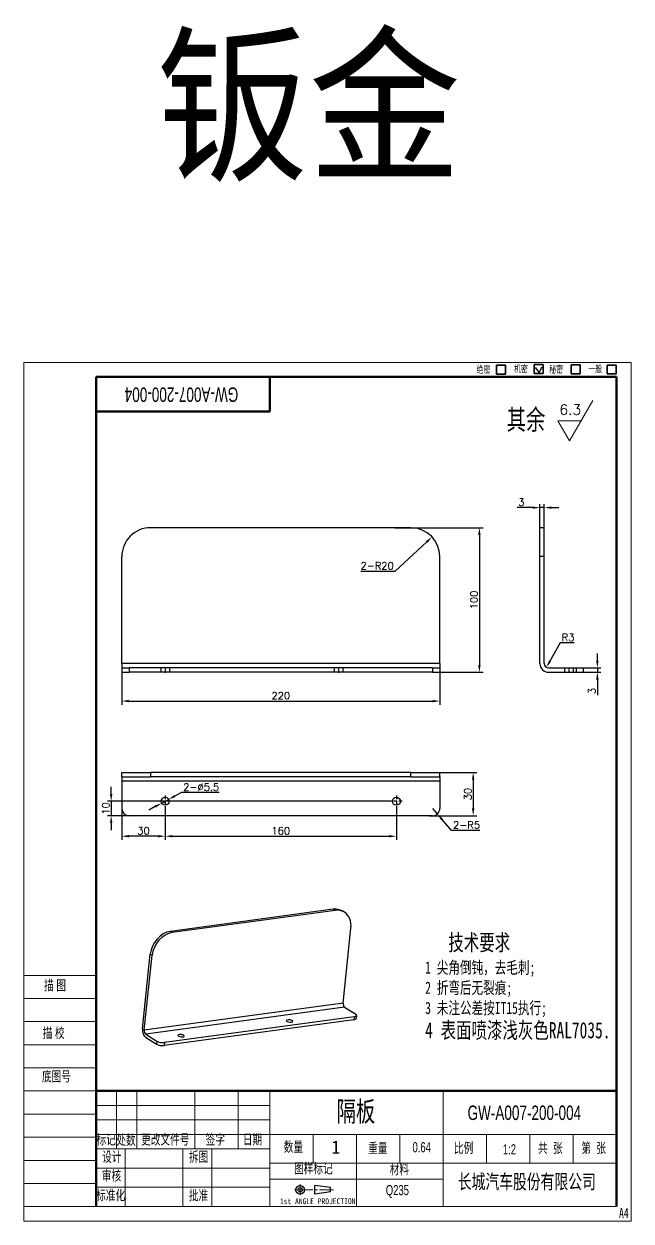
# Model space of a CAD drawing. Header units: millimetres. Extents: x -13336 to 61423, y -27528 to -3175.
# Drawn here: x -8978 to -8558, y -6840 to -6012 of the extents above; entities that cross this region are included whole.
import ezdxf
from ezdxf.enums import TextEntityAlignment as Align

# ---------------------------------------------------------------- set-up
doc = ezdxf.new("R2010")
doc.units = ezdxf.units.MM
for name, pattern in [('CENTER2', [28.575, 19.05, -3.175, 3.175, -3.175]), ('DASHDOT', [18.5, 12, -3, 0.5, -3]), ('DASHED', [15, 12, -3])]:
    doc.linetypes.add(name, pattern=pattern)
for name, color, linetype, lineweight in [('09图框', 4, 'Continuous', 15), ('中心线', 1, 'CENTER2', 15), ('剖面线', 6, 'Continuous', 15), ('图框', 4, 'Continuous', 15), ('文字', 3, 'Continuous', 15), ('细实线', 7, 'Continuous', 15), ('轮廓线', 7, 'Continuous', 50)]:
    doc.layers.add(name, color=color, linetype=linetype, lineweight=lineweight)
doc.layers.add('DIM', color=2, linetype='Continuous')
doc.layers.add('标注', color=3, linetype='Continuous')
doc.styles.add('ACGBTS', font='isocp.shx', dxfattribs={"height": 1, "bigfont": 'gbcbig.shx'})
doc.styles.add('CHINA', font='', dxfattribs={"width": 0.9})
doc.styles.get("Standard").update_dxf_attribs({"font": 'txt', "bigfont": 'gbcbig.shx'})
doc.styles.add('宋体', font='', dxfattribs={"width": 0.8})
doc.styles.add('数字 txt 3.5', font='txt.shx', dxfattribs={"width": 0.7, "height": 3.5})
doc.styles.add('汉字 5号', font='FSGB2312.ttf', dxfattribs={"width": 0.7, "height": 5})
doc.styles.add('汉字3.5号', font='FSGB2312.ttf', dxfattribs={"width": 0.7, "height": 3.5})
doc.styles.add('汉字7号', font='', dxfattribs={"width": 0.7, "height": 7})
doc.styles.get('CHINA').set_extended_font_data('SimSun')
doc.styles.get('宋体').set_extended_font_data('SimSun')
doc.styles.get('汉字7号').set_extended_font_data('SimSun')
doc.dimstyles.new('1：2', dxfattribs={"dimscale": 2, "dimtxt": 2.5, "dimasz": 2.5, "dimexe": 1.25, "dimexo": 0, "dimtad": 1, "dimdsep": 46, "dimtxsty": 'Standard', "dimcen": 2.5, "dimclrd": 3, "dimclre": 3, "dimclrt": 1, "dimadec": 0, "dimazin": 0, "dimtfac": 1, "dimtmove": 0, "dimatfit": 3, "dimfxl": 0, "dimarcsym": 0})
doc.dimstyles.new('1：2$3', dxfattribs={"dimscale": 2, "dimtxt": 2.5, "dimasz": 2.5, "dimexe": 1.25, "dimexo": 0, "dimtad": 1, "dimtoh": 1, "dimdsep": 46, "dimtxsty": 'Standard', "dimcen": 2.5, "dimclrd": 3, "dimclre": 3, "dimclrt": 1, "dimadec": 0, "dimazin": 0, "dimtfac": 1, "dimtmove": 0, "dimatfit": 3, "dimfxl": 0, "dimarcsym": 0})
doc.dimstyles.new('1：2$4', dxfattribs={"dimscale": 2, "dimtxt": 2.5, "dimasz": 2.5, "dimexe": 1.25, "dimexo": 0, "dimtad": 1, "dimtoh": 1, "dimdsep": 46, "dimtxsty": 'Standard', "dimcen": 2.5, "dimclrd": 3, "dimclre": 3, "dimclrt": 1, "dimadec": 0, "dimazin": 0, "dimtfac": 1, "dimtmove": 0, "dimatfit": 3, "dimfxl": 0, "dimarcsym": 0})

# ---------------------------------------------------------------- blocks, each defined once
blk = doc.blocks.new('A4图框')
at = {"layer": '09图框', "lineweight": 15}
for p, q in [((62778.17, 8358.17), (62778.17, 8655.17)), ((62988.17, 8655.17), (62778.17, 8655.17)), ((62778.17, 8655.17), (62778.17, 8358.17)), ((62988.17, 8358.17), (62988.17, 8655.17)), ((62988.17, 8358.17), (62988.17, 8655.17)), ((62988.17, 8655.17), (62988.17, 8358.17))]:
    blk.add_line(p, q, dxfattribs=at)
at = {"layer": '09图框', "linetype": 'ByBlock', "lineweight": 15}
for p, q in [((62778.17, 8655.17), (62778.17, 8358.17)), ((62988.17, 8655.17), (62988.17, 8358.17)), ((62778.17, 8358.17), (62988.17, 8358.17))]:
    blk.add_line(p, q, dxfattribs=at)
at = {"layer": 'DIM', "lineweight": 15}
for p, q in [((62803.17, 8443.17), (62778.17, 8443.17)), ((62803.17, 8435.17), (62778.17, 8435.17)), ((62803.17, 8427.17), (62778.17, 8427.17)), ((62803.17, 8419.17), (62778.17, 8419.17)), ((62803.17, 8411.17), (62778.17, 8411.17)), ((62803.17, 8403.17), (62778.17, 8403.17)), ((62810.17, 8383.17), (62810.17, 8403.17)), ((62817.17, 8383.17), (62817.17, 8403.17)), ((62837.31, 8383.17), (62837.31, 8403.16)), ((62852.31, 8383.17), (62852.31, 8403.16)), ((62863.17, 8363.17), (62863.17, 8403.17)), ((62923.17, 8363.17), (62923.17, 8403.17)), ((62803.17, 8395.17), (62778.17, 8395.17)), ((62863.17, 8398.17), (62803.17, 8398.17)), ((62863.17, 8393.17), (62803.17, 8393.17)), ((62803.17, 8387.17), (62778.17, 8387.17)), ((62983.17, 8388.17), (62803.17, 8388.17)), ((62878.17, 8378.17), (62878.17, 8388.17)), ((62893.17, 8363.17), (62893.17, 8388.17)), ((62908.17, 8378.17), (62908.17, 8388.17)), ((62938.17, 8378.17), (62938.17, 8388.17)), ((62953.17, 8378.17), (62953.17, 8388.17)), ((62968.17, 8378.17), (62968.17, 8388.17)), ((62863.17, 8383.17), (62803.17, 8383.17)), ((62813.17, 8363.17), (62813.17, 8383.17)), ((62833.17, 8363.17), (62833.17, 8383.17)), ((62843.17, 8363.17), (62843.17, 8383.17)), ((62843.17, 8363.17), (62843.17, 8383.17)), ((62803.17, 8379.17), (62778.17, 8379.17)), ((62983.17, 8378.17), (62863.17, 8378.17)), ((62863.17, 8376.5), (62803.17, 8376.5)), ((62803.17, 8371.17), (62778.17, 8371.17)), ((62863.17, 8369.84), (62803.17, 8369.84)), ((62923.17, 8372.67), (62863.17, 8372.67)), ((62803.17, 8363.17), (62778.17, 8363.17)), ((62778.17, 8363.17), (62803.17, 8363.17))]:
    blk.add_line(p, q, dxfattribs=at)
at = {"layer": 'DIM', "ltscale": 20}
for p, q in [((62878.73, 8367.5), (62878.73, 8370.5)), ((62884.23, 8369.75), (62878.73, 8370.5)), ((62884.23, 8368.25), (62884.23, 8369.75)), ((62884.23, 8368.25), (62878.73, 8367.5))]:
    blk.add_line(p, q, dxfattribs=at)
for radius in [1.5, 0.75]:
    blk.add_circle((62873.73, 8369), radius, dxfattribs=at)
at = {"layer": '中心线', "color": 0, "linetype": 'Continuous', "lineweight": 50}
for p, q in [((62803.17, 8650.17), (62983.17, 8650.17)), ((62803.17, 8638.17), (62863.17, 8638.17))]:
    blk.add_line(p, q, dxfattribs=at)
at = {"layer": '中心线', "linetype": 'CENTER2', "lineweight": 18, "ltscale": 0.25}
for p, q in [((62873.73, 8367.07), (62873.73, 8370.94)), ((62885.22, 8369), (62871.48, 8369))]:
    blk.add_line(p, q, dxfattribs=at)
at = {"layer": '细实线', "lineweight": 15}
for p, q in [((62983.17, 8403.17), (62803.18, 8403.17)), ((62983.17, 8363.17), (62803.17, 8363.17))]:
    blk.add_line(p, q, dxfattribs=at)
at = {"layer": '轮廓线', "color": 0, "linetype": 'ByBlock', "lineweight": 50}
for p, q in [((62803.17, 8363.17), (62803.17, 8650.17)), ((62863.17, 8638.17), (62863.17, 8650.17))]:
    blk.add_line(p, q, dxfattribs=at)
at = {"layer": '轮廓线', "color": 0, "lineweight": 50}
blk.add_line((62983.17, 8363.17), (62983.17, 8650.17), dxfattribs=at)
at = {"layer": '轮廓线', "color": 7, "linetype": 'Continuous', "lineweight": 50}
blk.add_line((62983.17, 8403.17), (62803.17, 8403.17), dxfattribs=at)
at = {"layer": '09图框', "lineweight": 15, "insert": (62928.24, 8374.32), "char_height": 5, "width": 60, "attachment_point": 1, "style": '汉字 5号'}
blk.add_mtext('{\\C4;长城汽车股份有限公司}', dxfattribs=at)
at = {"layer": '中心线', "color": 0, "lineweight": 15, "char_height": 3.5, "width": 25, "attachment_point": 1, "style": '汉字3.5号'}
for s, insert in [('{\\C4;描 图}', (62785.12, 8441.49)), ('{\\C4;描 校}', (62784.64, 8425.01)), ('{\\C4;底图号}', (62784.4, 8409.97))]:
    blk.add_mtext(s, dxfattribs=dict(at, insert=insert))
at = {"layer": '中心线', "color": 2, "lineweight": 15, "char_height": 3.5, "attachment_point": 1, "style": '汉字3.5号'}
for s, insert, width in [('{\\C4;标记}', (62803.26, 8388.15), 7.1413), ('{\\C4;处数}', (62810.12, 8388.01), 7.1413), ('{\\C4;更改文件号}', (62818.69, 8388.15), 19.9957), ('{\\C4;签字}', (62841.02, 8388.17), 14.8572), ('{\\C4;日期}', (62853.88, 8388.17), 11), ('{\\C4;设计}', (62805.22, 8382.17), 7.2842), ('{\\C4;拆图}', (62835.22, 8382.17), 7.2842), ('{\\C4;重量}', (62897.25, 8385.19), 10), ('{\\C4;比例}', (62926.9, 8385.22), 15), ('{\\C4;共  张}', (62955.99, 8385.22), 15), ('{\\C4;第  张}', (62970.99, 8385.22), 15), ('{\\C4;图样标记}', (62871.6, 8378.16), 20), ('{\\C4;审核}', (62805.13, 8375.62), 7.2842), ('{\\C4;标准化}', (62803.13, 8368.88), 10.4643), ('{\\C4;批准}', (62835.22, 8368.84), 7.2842)]:
    blk.add_mtext(s, dxfattribs=dict(at, insert=insert, width=width))
at = {"layer": '图框', "color": 4, "lineweight": 18, "style": '宋体', "width": 0.8}
blk.add_text('1st ANGLE PROJECTION', height=2, dxfattribs=at).set_placement((62866.72, 8364.02))
at = {"layer": '轮廓线', "color": 2, "lineweight": 15, "char_height": 3.5, "attachment_point": 1, "style": '汉字3.5号'}
for s, insert, width in [('{\\C4;数量}', (62868.03, 8385.64), 10), ('{\\C4;材料}', (62904.69, 8377.89), 30)]:
    blk.add_mtext(s, dxfattribs=dict(at, insert=insert, width=width))
blk = doc.blocks.new('*D182')
at = {"layer": 'Defpoints', "color": 0, "transparency": 16777216}
for p in [(-8690.42, -6529.72), (-8697.84, -6559.72), (-8667.34, -6559.72)]:
    blk.add_point(p, dxfattribs=at)
at = {"layer": 'DIM', "color": 3, "lineweight": -2, "transparency": 16777216}
for p, q in [((-8690.42, -6529.72), (-8664.84, -6529.72)), ((-8667.34, -6534.72), (-8667.34, -6554.72)), ((-8697.84, -6559.72), (-8664.84, -6559.72))]:
    blk.add_line(p, q, dxfattribs=at)
at = {"layer": 'DIM', "color": 3, "transparency": 16777216}
for points in [[(-8668.18, -6534.72), (-8666.51, -6534.72), (-8667.34, -6529.72)], [(-8668.18, -6554.72), (-8666.51, -6554.72), (-8667.34, -6559.72)]]:
    blk.add_solid(points, dxfattribs=at)
at = {"layer": 'DIM', "color": 1, "transparency": 16777216, "insert": (-8671.09, -6544.72), "char_height": 5, "attachment_point": 5, "rotation": 90}
blk.add_mtext('30', dxfattribs=at)
blk = doc.blocks.new('*D183')
at = {"layer": 'Defpoints', "color": 0, "transparency": 16777216}
for p in [(-8910.42, -6454.48), (-8690.42, -6454.48), (-8690.42, -6480.41)]:
    blk.add_point(p, dxfattribs=at)
at = {"layer": 'DIM', "color": 3, "lineweight": -2, "transparency": 16777216}
for p, q in [((-8910.42, -6454.48), (-8910.42, -6482.91)), ((-8690.42, -6454.48), (-8690.42, -6482.91)), ((-8905.42, -6480.41), (-8695.42, -6480.41))]:
    blk.add_line(p, q, dxfattribs=at)
at = {"layer": 'DIM', "color": 3, "transparency": 16777216}
for points in [[(-8905.42, -6479.58), (-8905.42, -6481.24), (-8910.42, -6480.41)], [(-8695.42, -6479.58), (-8695.42, -6481.24), (-8690.42, -6480.41)]]:
    blk.add_solid(points, dxfattribs=at)
at = {"layer": 'DIM', "color": 1, "transparency": 16777216, "insert": (-8800.42, -6476.66), "char_height": 5, "attachment_point": 5}
blk.add_mtext('220', dxfattribs=at)
blk = doc.blocks.new('*D184')
at = {"layer": 'Defpoints', "color": 0, "transparency": 16777216}
for p in [(-8721.65, -6360.48), (-8690.42, -6460.48), (-8663.04, -6460.48)]:
    blk.add_point(p, dxfattribs=at)
at = {"layer": 'DIM', "color": 3, "lineweight": -2, "transparency": 16777216}
for p, q in [((-8721.65, -6360.48), (-8660.54, -6360.48)), ((-8663.04, -6365.48), (-8663.04, -6455.48)), ((-8690.42, -6460.48), (-8660.54, -6460.48))]:
    blk.add_line(p, q, dxfattribs=at)
at = {"layer": 'DIM', "color": 3, "transparency": 16777216}
for points in [[(-8663.87, -6365.48), (-8662.21, -6365.48), (-8663.04, -6360.48)], [(-8663.87, -6455.48), (-8662.21, -6455.48), (-8663.04, -6460.48)]]:
    blk.add_solid(points, dxfattribs=at)
at = {"layer": 'DIM', "color": 1, "transparency": 16777216, "insert": (-8666.79, -6410.48), "char_height": 5, "attachment_point": 5, "rotation": 90}
blk.add_mtext('100', dxfattribs=at)
blk = doc.blocks.new('*D185')
at = {"layer": 'Defpoints', "color": 0, "transparency": 16777216}
for p in [(-8695.77, -6366.86), (-8710.42, -6380.48)]:
    blk.add_point(p, dxfattribs=at)
at = {"layer": 'DIM', "color": 3, "lineweight": -2, "transparency": 16777216}
for p, q in [((-8721.26, -6390.55), (-8699.43, -6370.26)), ((-8745.01, -6390.55), (-8721.26, -6390.55))]:
    blk.add_line(p, q, dxfattribs=at)
at = {"layer": 'DIM', "color": 3, "transparency": 16777216}
blk.add_solid([(-8700, -6369.65), (-8698.86, -6370.88), (-8695.77, -6366.86)], dxfattribs=at)
at = {"layer": 'DIM', "color": 1, "transparency": 16777216, "insert": (-8733.76, -6386.8), "char_height": 5, "attachment_point": 5}
blk.add_mtext('2-R20', dxfattribs=at)
blk = doc.blocks.new('*D186')
at = {"layer": 'Defpoints', "color": 0, "transparency": 16777216}
for p in [(-8695.42, -6554.72), (-8692.16, -6558.5)]:
    blk.add_point(p, dxfattribs=at)
at = {"layer": 'DIM', "color": 3, "lineweight": -2, "transparency": 16777216}
for p, q in [((-8695.42, -6554.72), (-8692.16, -6558.5)), ((-8682.37, -6569.87), (-8688.89, -6562.29)), ((-8662.78, -6569.87), (-8682.37, -6569.87))]:
    blk.add_line(p, q, dxfattribs=at)
at = {"layer": 'DIM', "color": 3, "transparency": 16777216}
blk.add_solid([(-8688.26, -6561.75), (-8689.53, -6562.84), (-8692.16, -6558.5)], dxfattribs=at)
at = {"layer": 'DIM', "color": 1, "transparency": 16777216, "insert": (-8671.95, -6566.12), "char_height": 5, "attachment_point": 5}
blk.add_mtext('2-R5', dxfattribs=at)
blk = doc.blocks.new('*D187')
at = {"layer": 'Defpoints', "color": 0, "transparency": 16777216}
for p in [(-8616.65, -6457.09), (-8615.18, -6454.48)]:
    blk.add_point(p, dxfattribs=at)
at = {"layer": 'DIM', "color": 3, "lineweight": -2, "transparency": 16777216}
for p, q in [((-8607.09, -6440.09), (-8614.2, -6452.73)), ((-8597.51, -6440.09), (-8607.09, -6440.09))]:
    blk.add_line(p, q, dxfattribs=at)
at = {"layer": 'DIM', "color": 3, "transparency": 16777216}
blk.add_solid([(-8614.93, -6452.32), (-8613.47, -6453.14), (-8616.65, -6457.09)], dxfattribs=at)
at = {"layer": 'DIM', "color": 1, "transparency": 16777216, "insert": (-8601.68, -6436.34), "char_height": 5, "attachment_point": 5}
blk.add_mtext('R3', dxfattribs=at)
blk = doc.blocks.new('*D188')
at = {"layer": 'Defpoints', "color": 0, "transparency": 16777216}
for p in [(-8621.18, -6346.55), (-8621.18, -6360.48), (-8618.18, -6360.48)]:
    blk.add_point(p, dxfattribs=at)
at = {"layer": 'DIM', "color": 3, "lineweight": -2, "transparency": 16777216}
for p, q in [((-8621.18, -6360.48), (-8621.18, -6344.05)), ((-8618.18, -6360.48), (-8618.18, -6344.05)), ((-8626.18, -6346.55), (-8637.01, -6346.55)), ((-8618.18, -6346.55), (-8621.18, -6346.55)), ((-8613.18, -6346.55), (-8608.18, -6346.55))]:
    blk.add_line(p, q, dxfattribs=at)
at = {"layer": 'DIM', "color": 3, "transparency": 16777216}
for points in [[(-8626.18, -6345.72), (-8626.18, -6347.39), (-8621.18, -6346.55)], [(-8613.18, -6345.72), (-8613.18, -6347.39), (-8618.18, -6346.55)]]:
    blk.add_solid(points, dxfattribs=at)
at = {"layer": 'DIM', "color": 1, "transparency": 16777216, "insert": (-8634.1, -6342.8), "char_height": 5, "attachment_point": 5}
blk.add_mtext('3', dxfattribs=at)
blk = doc.blocks.new('*D189')
at = {"layer": 'Defpoints', "color": 0, "transparency": 16777216}
for p in [(-8591.18, -6457.48), (-8591.18, -6460.48), (-8581.43, -6460.48)]:
    blk.add_point(p, dxfattribs=at)
at = {"layer": 'DIM', "color": 3, "lineweight": -2, "transparency": 16777216}
for p, q in [((-8581.43, -6452.48), (-8581.43, -6447.48)), ((-8591.18, -6457.48), (-8578.93, -6457.48)), ((-8581.43, -6457.48), (-8581.43, -6460.48)), ((-8591.18, -6460.48), (-8578.93, -6460.48)), ((-8581.43, -6465.48), (-8581.43, -6476.31))]:
    blk.add_line(p, q, dxfattribs=at)
at = {"layer": 'DIM', "color": 3, "transparency": 16777216}
for points in [[(-8582.26, -6452.48), (-8580.6, -6452.48), (-8581.43, -6457.48)], [(-8582.26, -6465.48), (-8580.6, -6465.48), (-8581.43, -6460.48)]]:
    blk.add_solid(points, dxfattribs=at)
at = {"layer": 'DIM', "color": 1, "transparency": 16777216, "insert": (-8585.18, -6473.39), "char_height": 5, "attachment_point": 5, "rotation": 90}
blk.add_mtext('3', dxfattribs=at)
blk = doc.blocks.new('*D190')
at = {"layer": 'Defpoints', "color": 0, "transparency": 16777216}
for p in [(-8910.42, -6553.62), (-8880.42, -6553.62), (-8910.42, -6573.9)]:
    blk.add_point(p, dxfattribs=at)
at = {"layer": 'DIM', "color": 3, "lineweight": -2, "transparency": 16777216}
for p, q in [((-8910.42, -6553.62), (-8910.42, -6576.4)), ((-8880.42, -6553.62), (-8880.42, -6576.4)), ((-8885.42, -6573.9), (-8905.42, -6573.9))]:
    blk.add_line(p, q, dxfattribs=at)
at = {"layer": 'DIM', "color": 3, "transparency": 16777216}
for points in [[(-8905.42, -6573.07), (-8905.42, -6574.74), (-8910.42, -6573.9)], [(-8885.42, -6573.07), (-8885.42, -6574.74), (-8880.42, -6573.9)]]:
    blk.add_solid(points, dxfattribs=at)
at = {"layer": 'DIM', "color": 1, "transparency": 16777216, "insert": (-8895.42, -6570.15), "char_height": 5, "attachment_point": 5}
blk.add_mtext('30', dxfattribs=at)
blk = doc.blocks.new('*D191')
at = {"layer": 'Defpoints', "color": 0, "transparency": 16777216}
for p in [(-8880.42, -6553.62), (-8720.42, -6553.62), (-8720.42, -6573.9)]:
    blk.add_point(p, dxfattribs=at)
at = {"layer": 'DIM', "color": 3, "lineweight": -2, "transparency": 16777216}
for p, q in [((-8880.42, -6553.62), (-8880.42, -6576.4)), ((-8720.42, -6553.62), (-8720.42, -6576.4)), ((-8875.42, -6573.9), (-8725.42, -6573.9))]:
    blk.add_line(p, q, dxfattribs=at)
at = {"layer": 'DIM', "color": 3, "transparency": 16777216}
for points in [[(-8875.42, -6573.07), (-8875.42, -6574.74), (-8880.42, -6573.9)], [(-8725.42, -6573.07), (-8725.42, -6574.74), (-8720.42, -6573.9)]]:
    blk.add_solid(points, dxfattribs=at)
at = {"layer": 'DIM', "color": 1, "transparency": 16777216, "insert": (-8800.42, -6570.15), "char_height": 5, "attachment_point": 5}
blk.add_mtext('160', dxfattribs=at)
blk = doc.blocks.new('*D192')
at = {"layer": 'Defpoints', "color": 0, "transparency": 16777216}
for p in [(-8724.32, -6549.72), (-8917.78, -6559.72), (-8896.11, -6559.72)]:
    blk.add_point(p, dxfattribs=at)
at = {"layer": 'DIM', "color": 3, "lineweight": -2, "transparency": 16777216}
for p, q in [((-8917.78, -6544.72), (-8917.78, -6539.72)), ((-8724.32, -6549.72), (-8920.28, -6549.72)), ((-8917.78, -6549.72), (-8917.78, -6559.72)), ((-8896.11, -6559.72), (-8920.28, -6559.72)), ((-8917.78, -6564.72), (-8917.78, -6569.72))]:
    blk.add_line(p, q, dxfattribs=at)
at = {"layer": 'DIM', "color": 3, "transparency": 16777216}
for points in [[(-8918.61, -6544.72), (-8916.95, -6544.72), (-8917.78, -6549.72)], [(-8918.61, -6564.72), (-8916.95, -6564.72), (-8917.78, -6559.72)]]:
    blk.add_solid(points, dxfattribs=at)
at = {"layer": 'DIM', "color": 1, "transparency": 16777216, "insert": (-8921.53, -6554.72), "char_height": 5, "attachment_point": 5, "rotation": 90}
blk.add_mtext('10', dxfattribs=at)
blk = doc.blocks.new('*D193')
at = {"layer": 'Defpoints', "color": 0, "transparency": 16777216}
for p in [(-8882.84, -6551.02), (-8878, -6548.41)]:
    blk.add_point(p, dxfattribs=at)
at = {"layer": 'DIM', "color": 3, "lineweight": -2, "transparency": 16777216}
for p, q in [((-8882.84, -6551.02), (-8878, -6548.41)), ((-8869.2, -6543.66), (-8873.6, -6546.04)), ((-8842.95, -6543.66), (-8869.2, -6543.66)), ((-8887.24, -6553.4), (-8891.64, -6555.77))]:
    blk.add_line(p, q, dxfattribs=at)
at = {"layer": 'DIM', "color": 3, "transparency": 16777216}
for points in [[(-8887.64, -6552.66), (-8886.85, -6554.13), (-8882.84, -6551.02)], [(-8874, -6545.3), (-8873.2, -6546.77), (-8878, -6548.41)]]:
    blk.add_solid(points, dxfattribs=at)
at = {"layer": 'DIM', "color": 1, "transparency": 16777216, "insert": (-8855.45, -6539.91), "char_height": 5, "attachment_point": 5}
blk.add_mtext('2-∅5.5', dxfattribs=at)

msp = doc.modelspace()

# ---------------------------------------------------------------- linework, layer by layer
at = {"color": 7, "lineweight": 35, "ltscale": 0.1}
for p, q in [((-8644.944, -6247.954), (-8651.13, -6247.954)), ((-8651.13, -6247.954), (-8651.13, -6254.141)), ((-8644.944, -6254.141), (-8644.944, -6247.954)), ((-8618.898, -6247.633), (-8625.085, -6247.633)), ((-8625.085, -6247.633), (-8625.085, -6253.819)), ((-8618.898, -6253.819), (-8618.898, -6247.633)), ((-8599.543, -6253.933), (-8599.543, -6247.747)), ((-8593.357, -6247.747), (-8599.543, -6247.747)), ((-8593.357, -6247.747), (-8593.357, -6253.933)), ((-8574.626, -6254.078), (-8574.626, -6247.892)), ((-8568.44, -6247.892), (-8574.626, -6247.892)), ((-8568.44, -6247.892), (-8568.44, -6254.078)), ((-8651.13, -6254.141), (-8644.944, -6254.141)), ((-8625.085, -6253.819), (-8618.898, -6253.819)), ((-8599.543, -6253.933), (-8593.357, -6253.933)), ((-8574.626, -6254.078), (-8568.44, -6254.078))]:
    msp.add_line(p, q, dxfattribs=at)
at = {"color": 3}
for p, q in [((-8624.52, -6249.703), (-8621.788, -6253.025)), ((-8621.788, -6253.025), (-8619.557, -6249.203))]:
    msp.add_line(p, q, dxfattribs=at)
at = {"color": 7}
for p, q in [((-8710.421, -6360.475), (-8890.421, -6360.475)), ((-8621.181, -6380.475), (-8621.181, -6360.475)), ((-8618.181, -6380.475), (-8618.181, -6360.475)), ((-8910.421, -6454.475), (-8910.421, -6380.475)), ((-8690.421, -6454.475), (-8690.421, -6380.475)), ((-8621.181, -6454.475), (-8621.181, -6380.475)), ((-8618.181, -6454.475), (-8618.181, -6380.475)), ((-8690.421, -6454.475), (-8910.421, -6454.475)), ((-8695.421, -6457.475), (-8905.421, -6457.475)), ((-8695.421, -6460.475), (-8905.421, -6460.475)), ((-8910.421, -6529.715), (-8890.421, -6529.715)), ((-8910.421, -6532.715), (-8890.421, -6532.715)), ((-8710.421, -6529.715), (-8890.421, -6529.715)), ((-8710.421, -6532.715), (-8890.421, -6532.715)), ((-8710.421, -6529.715), (-8690.421, -6529.715)), ((-8710.421, -6532.715), (-8690.421, -6532.715)), ((-8690.421, -6535.715), (-8910.421, -6535.715)), ((-8695.421, -6559.715), (-8905.421, -6559.715)), ((-8764.138, -6624.477), (-8876.711, -6639.755)), ((-8762.916, -6625.246), (-8875.489, -6640.524)), ((-8757.312, -6689.317), (-8751.877, -6637.542)), ((-8896.124, -6707.221), (-8890.688, -6655.446)), ((-8894.901, -6707.99), (-8889.466, -6656.215)), ((-8757.312, -6689.317), (-8894.901, -6707.99)), ((-8756.311, -6692.185), (-8893.9, -6710.859)), ((-8749.66, -6698.764), (-8880.995, -6716.589)), ((-8749.88, -6700.863), (-8881.215, -6718.688))]:
    msp.add_line(p, q, dxfattribs=at)
at = {"color": 7, "ltscale": 0.075}
for p, q in [((-8618.181, -6360.475), (-8621.181, -6360.475)), ((-8618.181, -6380.475), (-8621.181, -6380.475)), ((-8910.421, -6454.475), (-8910.421, -6457.475)), ((-8910.421, -6457.475), (-8910.421, -6460.475)), ((-8905.421, -6457.475), (-8905.421, -6460.475)), ((-8695.421, -6457.475), (-8695.421, -6460.475)), ((-8690.421, -6454.475), (-8690.421, -6457.475)), ((-8690.421, -6457.475), (-8690.421, -6460.475)), ((-8596.181, -6457.475), (-8596.181, -6460.475)), ((-8591.181, -6457.475), (-8591.181, -6460.475)), ((-8910.421, -6532.715), (-8910.421, -6529.715)), ((-8890.421, -6532.715), (-8890.421, -6529.715)), ((-8690.421, -6532.715), (-8690.421, -6529.715)), ((-8690.421, -6532.715), (-8690.421, -6535.715))]:
    msp.add_line(p, q, dxfattribs=at)
at = {"color": 2, "linetype": 'DASHED', "ltscale": 0.075}
for p, q in [((-8618.181, -6380.475), (-8621.181, -6380.475)), ((-8883.421, -6457.475), (-8883.421, -6460.475)), ((-8877.421, -6457.475), (-8877.421, -6460.475)), ((-8763.421, -6457.475), (-8763.421, -6460.475)), ((-8757.421, -6457.475), (-8757.421, -6460.475)), ((-8604.181, -6457.475), (-8604.181, -6460.475)), ((-8604.181, -6457.475), (-8604.181, -6460.475)), ((-8598.181, -6457.475), (-8598.181, -6460.475)), ((-8598.181, -6457.475), (-8598.181, -6460.475)), ((-8596.181, -6457.475), (-8596.181, -6460.475))]:
    msp.add_line(p, q, dxfattribs=at)
at = {"color": 6, "linetype": 'DASHED'}
msp.add_line((-8690.421, -6454.475), (-8910.421, -6454.475), dxfattribs=at)
at = {"color": 7, "ltscale": 0.125}
for p, q in [((-8910.421, -6457.475), (-8905.421, -6457.475)), ((-8695.421, -6457.475), (-8690.421, -6457.475)), ((-8596.181, -6457.475), (-8591.181, -6457.475)), ((-8910.421, -6460.475), (-8905.421, -6460.475)), ((-8695.421, -6460.475), (-8690.421, -6460.475)), ((-8596.181, -6460.475), (-8591.181, -6460.475))]:
    msp.add_line(p, q, dxfattribs=at)
at = {"color": 1, "linetype": 'DASHDOT', "ltscale": 0.090015}
for p, q in [((-8880.421, -6457.175), (-8880.421, -6460.776)), ((-8760.421, -6457.175), (-8760.421, -6460.776)), ((-8601.181, -6457.175), (-8601.181, -6460.776))]:
    msp.add_line(p, q, dxfattribs=at)
at = {"color": 7, "ltscale": 0.475}
for p, q in [((-8615.181, -6457.475), (-8596.181, -6457.475)), ((-8615.181, -6460.475), (-8596.181, -6460.475)), ((-8910.421, -6535.715), (-8910.421, -6554.715)), ((-8690.421, -6535.715), (-8690.421, -6554.715))]:
    msp.add_line(p, q, dxfattribs=at)
at = {"color": 7, "ltscale": 0.074999}
msp.add_line((-8910.421, -6532.715), (-8910.421, -6535.715), dxfattribs=at)
at = {"color": 7, "ltscale": 0.075001}
msp.add_line((-8710.421, -6532.715), (-8710.421, -6529.715), dxfattribs=at)
at = {"color": 2, "linetype": 'DASHED'}
msp.add_line((-8690.421, -6535.715), (-8910.421, -6535.715), dxfattribs=at)
at = {"color": 1, "linetype": 'DASHDOT', "ltscale": 0.194995}
for p, q in [((-8876.521, -6549.715), (-8884.321, -6549.715)), ((-8716.521, -6549.715), (-8724.321, -6549.715))]:
    msp.add_line(p, q, dxfattribs=at)
at = {"color": 1, "linetype": 'DASHDOT', "ltscale": 0.195}
for p, q in [((-8880.421, -6545.815), (-8880.421, -6553.615)), ((-8720.421, -6545.815), (-8720.421, -6553.615))]:
    msp.add_line(p, q, dxfattribs=at)
at = {"color": 7, "ltscale": 0.04814}
for p, q in [((-8762.916, -6625.246), (-8764.138, -6624.477)), ((-8756.395, -6626.544), (-8757.618, -6625.775)), ((-8875.489, -6640.524), (-8876.711, -6639.755)), ((-8889.466, -6656.215), (-8890.688, -6655.446))]:
    msp.add_line(p, q, dxfattribs=at)
at = {"color": 7, "ltscale": 0.304881}
for p, q in [((-8756.311, -6692.185), (-8748.57, -6697.058)), ((-8894.12, -6712.958), (-8886.379, -6717.83)), ((-8893.9, -6710.859), (-8886.159, -6715.731))]:
    msp.add_line(p, q, dxfattribs=at)
at = {"color": 7, "ltscale": 0.070352}
for p, q in [((-8749.66, -6698.764), (-8749.88, -6700.863)), ((-8747.968, -6697.874), (-8748.188, -6699.973)), ((-8880.995, -6716.589), (-8881.215, -6718.688))]:
    msp.add_line(p, q, dxfattribs=at)
at = {"color": 7, "ltscale": 0.070351}
msp.add_line((-8886.159, -6715.731), (-8886.379, -6717.83), dxfattribs=at)
at = {"color": 7}
for centre in [(-8880.421, -6549.715), (-8720.421, -6549.715)]:
    msp.add_circle(centre, 2.75, dxfattribs=at)
for centre, radius, start, end in [((-8890.421, -6380.475), 20, 90.000003, 180.000005), ((-8710.421, -6380.475), 20, 0.00001, 89.999992), ((-8615.181, -6454.475), 6, 179.999978, 269.999973), ((-8615.181, -6454.475), 3, 179.999978, 269.999973), ((-8905.421, -6554.715), 5, 180.000005, 270.000001), ((-8695.421, -6554.715), 5, 270.000001, 0.00001)]:
    msp.add_arc(centre, radius, start, end, dxfattribs=at)
for centre, major_axis, ratio, start_param, end_param in [((-8765.607, -6638.47), (-7.991, -12.694), 0.7668272, 3.1416807, 3.7120168), ((-8764.385, -6639.239), (-7.991, -12.694), 0.7668272, 3.1416807, 3.7120168), ((-8764.385, -6639.239), (-7.991, -12.694), 0.7668272, 2.1412206, 3.1416807), ((-8878.18, -6653.748), (-7.991, -12.694), 0.7668272, 3.7120168, 5.2828131), ((-8876.958, -6654.517), (-7.991, -12.694), 0.7668272, 3.7120168, 5.2828131), ((-8756.09, -6690.086), (-0.303, 2.23), 0.5402303, 1.1462933, 2.7170897), ((-8751.917, -6699.581), (-3.729, 0.392), 0.346594, 2.1845365, 3.1414886), ((-8751.697, -6697.482), (-3.729, 0.392), 0.346594, 2.1845365, 3.1414886), ((-8751.697, -6697.482), (-3.729, 0.392), 0.346594, 3.1414886, 3.7553329), ((-8893.679, -6708.76), (-0.605, 4.459), 0.5402303, 1.1462933, 2.7170897), ((-8893.679, -6708.76), (-0.303, 2.23), 0.5402303, 1.1462933, 2.7170897), ((-8794.385, -6701.717), (-2.238, 0.235), 0.346594, 0.0000488, 1.6845365), ((-8794.385, -6701.717), (-2.238, 0.235), 0.346594, 3.1416414, 6.2832341), ((-8794.385, -6701.717), (-2.238, 0.235), 0.346594, 1.6845365, 3.1416414), ((-8883.032, -6715.307), (-3.729, 0.392), 0.346594, 0.6137402, 2.1845365), ((-8869.434, -6711.902), (-2.238, 0.235), 0.346594, 0.0000488, 1.6845365), ((-8869.434, -6711.902), (-2.238, 0.235), 0.346594, 3.1416414, 6.2832341), ((-8869.434, -6711.902), (-2.238, 0.235), 0.346594, 1.6845365, 3.1416414), ((-8883.252, -6717.406), (-3.729, 0.392), 0.346594, 0.6137402, 2.1845365)]:
    msp.add_ellipse(centre, major_axis=major_axis, ratio=ratio, start_param=start_param, end_param=end_param, dxfattribs=at)
at = {"layer": '文字', "color": 2}
for p, q in [((-8600.799, -6300.427), (-8584.633, -6272.427)), ((-8608.881, -6286.427), (-8600.799, -6300.427)), ((-8608.881, -6286.427), (-8592.716, -6286.427)), ((-8600.799, -6300.427), (-8608.881, -6286.427))]:
    msp.add_line(p, q, dxfattribs=at)

# ---------------------------------------------------------------- block references
at = {"xscale": 2, "yscale": 2, "zscale": 2}
msp.add_blockref('A4图框', (-134534.456, -23556.498), dxfattribs=at)

# ---------------------------------------------------------------- texts
at = {"color": 2}
msp.add_text('6.3', height=7, dxfattribs=at).set_placement((-8607.643, -6282.24))
at = {"color": 1, "insert": (-8765.458, -6784.489), "char_height": 9.1, "width": 40.91783, "attachment_point": 1, "style": 'ACGBTS'}
msp.add_mtext('{\\fNSimSun|b0|i0|c134|p49;\\C3;1}', dxfattribs=at)
at = {"layer": 'DIM', "insert": (-8886.616, -6025.479), "char_height": 85.8805, "width": 3103.01985, "attachment_point": 1, "style": 'CHINA'}
msp.add_mtext('钣金^I^I', dxfattribs=at)
at = {"layer": '中心线', "color": 4, "style": '汉字7号', "width": 0.7}
for s, p in [('绝密', (-8660.222, -6250.765)), ('机密', (-8634.294, -6250.321)), ('秘密', (-8609.881, -6250.748)), ('一般', (-8582.953, -6250.44))]:
    msp.add_text(s, height=4.891, dxfattribs=at).set_placement(p, align=Align.MIDDLE)
at = {"layer": '中心线', "lineweight": 15, "insert": (-8748.459, -6765.069), "char_height": 14, "width": 90.72702, "attachment_point": 5, "style": '汉字7号'}
msp.add_mtext('{\\fFangSong_GB2312|b0|i0|c134|p49;\\C4;隔板}', dxfattribs=at)
at = {"layer": '中心线', "color": 2, "lineweight": 15}
for s, insert, char_height, width, attachment_point, style in [('{\\C4;GW-A007-200-004}', (-8631.946, -6765.304), 10, 139.28161, 5, '汉字 5号'), ('{\\C4;0.64}', (-8702.94, -6789.113), 7, 62.61141, 5, '汉字3.5号'), ('{\\C4;1:2}', (-8646.804, -6787.044), 6.9997, 29.99861, 1, '汉字3.5号'), ('{\\C4;Q235}', (-8719.772, -6819.705), 7, 62.61141, 5, '汉字3.5号'), ('{\\f@FangSong_GB2312|b0|i0|c134|p49;\\C4;A4}', (-8566.435, -6831.044), 7, 62.61141, 1, '汉字3.5号')]:
    msp.add_mtext(s, dxfattribs=dict(at, insert=insert, char_height=char_height, width=width, attachment_point=attachment_point, style=style))
at = {"layer": '剖面线', "color": 2, "insert": (-8644.198, -6278.613), "char_height": 14, "width": 113.4, "attachment_point": 1, "style": '汉字3.5号'}
msp.add_mtext('其余', dxfattribs=at)
at = {"layer": '文字', "insert": (-8869.119, -6268.336), "char_height": 10, "width": 120, "attachment_point": 5, "rotation": 180, "style": '汉字 5号'}
msp.add_mtext('{\\C4;GW-A007-200-004}', dxfattribs=at)
at = {"layer": '标注', "insert": (-8700.53, -6641.846), "char_height": 11.2, "width": 130.49625, "attachment_point": 1, "style": '数字 txt 3.5'}
msp.add_mtext('{\\fFangSong_GB2312|b0|i0|c134|p49;\\C2;   技术要求\\P\\H0.75x;1 尖角倒钝，去毛刺;\\P2 折弯后无裂痕;\\P3 未注公差按IT15执行;\\P\\H1.333x;4 表面喷漆浅灰色RAL7035.}', dxfattribs=at)

# ---------------------------------------------------------------- dimensions: what is measured, and where the dimension line sits
at = {"layer": 'DIM', "color": 3}
for base, p1, p2, picture, middle in [((-8621.181, -6346.553), (-8618.181, -6360.475), (-8621.181, -6360.475), '*D188', (-8634.097, -6342.803)), ((-8690.421, -6480.409), (-8910.421, -6454.475), (-8690.421, -6454.475), '*D183', (-8800.421, -6476.659)), ((-8910.421, -6573.905), (-8880.421, -6553.615), (-8910.421, -6553.615), '*D190', (-8895.421, -6570.155)), ((-8720.421, -6573.905), (-8880.421, -6553.615), (-8720.421, -6553.615), '*D191', (-8800.421, -6570.155))]:
    dim = msp.add_linear_dim(base=base, p1=p1, p2=p2, dimstyle='1：2', dxfattribs=at)
    dim.commit()
    dim.dimension.update_dxf_attribs({"geometry": picture, "text_midpoint": middle})
for base, p1, p2, picture, middle in [((-8663.041, -6460.475), (-8721.654, -6360.475), (-8690.421, -6460.475), '*D184', (-8666.791, -6410.475)), ((-8581.43, -6460.475), (-8591.181, -6457.475), (-8591.181, -6460.475), '*D189', (-8585.18, -6473.392)), ((-8667.344, -6559.715), (-8690.421, -6529.715), (-8697.84, -6559.715), '*D182', (-8671.094, -6544.715)), ((-8917.78, -6559.715), (-8724.321, -6549.715), (-8896.108, -6559.715), '*D192', (-8921.53, -6554.715))]:
    dim = msp.add_linear_dim(base=base, p1=p1, p2=p2, angle=90, dimstyle='1：2', dxfattribs=at)
    dim.commit()
    dim.dimension.update_dxf_attribs({"geometry": picture, "text_midpoint": middle})
dim = msp.add_radius_dim(center=(-8710.421, -6380.475), mpoint=(-8695.769, -6366.862), text='2-<>', dimstyle='1：2$4', dxfattribs=at)
dim.commit()
dim.dimension.update_dxf_attribs({"geometry": '*D185', "text_midpoint": (-8733.763, -6390.55), "dimtype": 164})
dim = msp.add_radius_dim(center=(-8615.181, -6454.475), mpoint=(-8616.651, -6457.09), dimstyle='1：2$4', dxfattribs=at)
dim.commit()
dim.dimension.update_dxf_attribs({"geometry": '*D187', "text_midpoint": (-8601.675, -6440.094), "dimtype": 164})
dim = msp.add_diameter_dim_2p(p1=(-8882.841, -6551.021), p2=(-8878.001, -6548.409), text='2-<>', dimstyle='1：2$3', dxfattribs=at)
dim.commit()
dim.dimension.update_dxf_attribs({"geometry": '*D193', "text_midpoint": (-8855.45, -6539.911)})
dim = msp.add_radius_dim(center=(-8695.421, -6554.715), mpoint=(-8692.157, -6558.503), text='2-<>', dimstyle='1：2$4', dxfattribs=at)
dim.commit()
dim.dimension.update_dxf_attribs({"geometry": '*D186', "text_midpoint": (-8671.95, -6566.118)})

doc.saveas('drawing.dxf')
